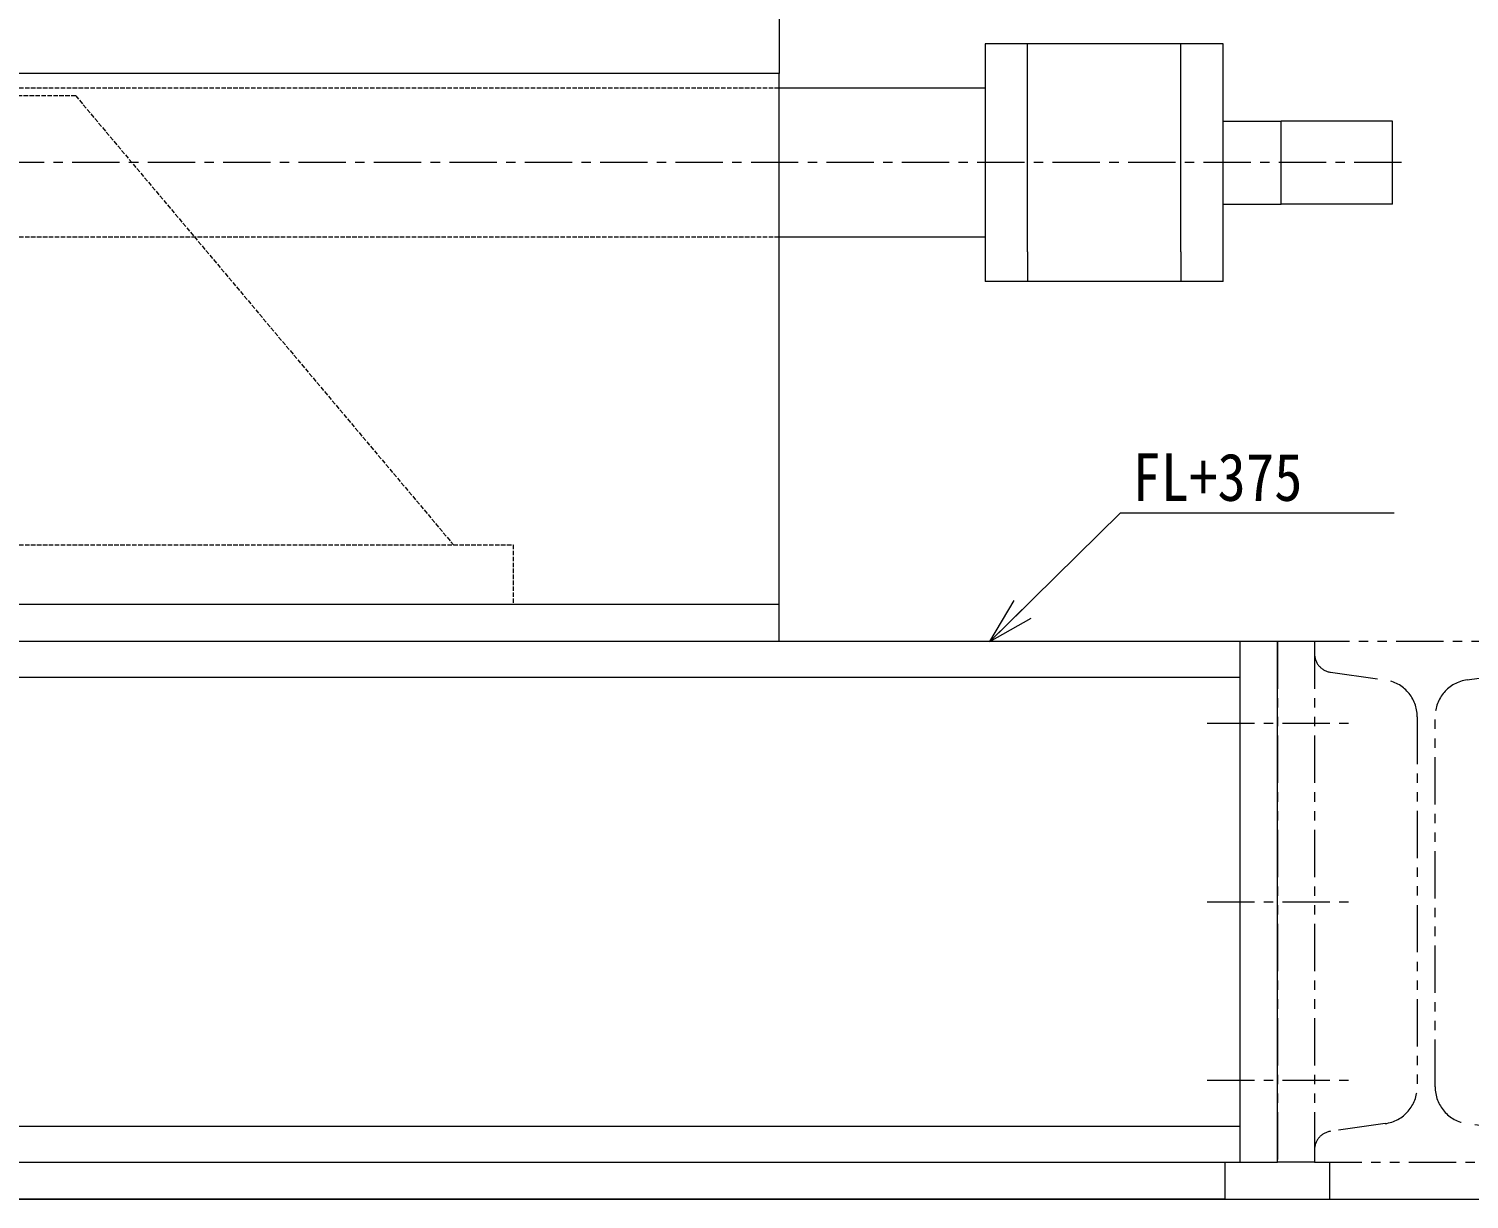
# Model space of a CAD drawing. Header units: millimetres. Extents: x 288 to 8834, y 20 to 9668.
# Drawn here: x 1662 to 2631, y 6558 to 7345 of the extents above; entities that cross this region are included whole.
import ezdxf

# ---------------------------------------------------------------- set-up
doc = ezdxf.new("R2010")
doc.units = ezdxf.units.MM
for name, pattern in [('CENTER', [50.7, 31.8, -6.3, 6.3, -6.3]), ('DASHED', [4, 3, -1]), ('PHANTOM', [63.3, 31.8, -6.3, 6.3, -6.3, 6.3, -6.3])]:
    doc.linetypes.add(name, pattern=pattern)
doc.layers.add('Layer1', color=7, linetype='Continuous')
doc.styles.add('ＭＳ 明朝', font='')
doc.styles.get('ＭＳ 明朝').set_extended_font_data('ＭＳ 明朝')

# ---------------------------------------------------------------- blocks, each defined once
blk = doc.blocks.new('BLKF025')
at = {"layer": 'Layer1', "color": 7, "linetype": 'PHANTOM', "lineweight": 13}
for p, q in [((2526.79, 6932.91), (2526.79, 6924.63)), ((2676.79, 6932.91), (2526.79, 6932.91)), ((2676.79, 6924.63), (2676.79, 6932.91)), ((2537.55, 6912.25), (2574.27, 6907.09)), ((2629.31, 6907.09), (2666.03, 6912.25)), ((2595.79, 6882.33), (2595.79, 6633.49)), ((2607.79, 6633.49), (2607.79, 6882.33)), ((2574.27, 6608.74), (2537.55, 6603.58)), ((2666.03, 6603.58), (2629.31, 6608.74)), ((2526.79, 6591.2), (2526.79, 6582.91)), ((2676.79, 6582.91), (2676.79, 6591.2)), ((2526.79, 6582.91), (2676.79, 6582.91))]:
    blk.add_line(p, q, dxfattribs=at)
for centre, radius, start, end in [((2539.29, 6924.63), 12.5, 180, 262), ((2664.29, 6924.63), 12.5, 278, 0), ((2570.79, 6882.33), 25, 0, 82), ((2632.79, 6882.33), 25, 98, 180), ((2570.79, 6633.49), 25, 278, 0), ((2632.79, 6633.49), 25, 180, 262), ((2539.29, 6591.2), 12.5, 98, 180), ((2664.29, 6591.2), 12.5, 0, 82)]:
    blk.add_arc(centre, radius, start, end, dxfattribs=at)
blk = doc.blocks.new('BLKF024')
at = {"layer": 'Layer1', "color": 7, "linetype": 'PHANTOM', "lineweight": 13}
for p, q in [((2501.79, 6932.91), (2501.79, 6582.91)), ((2526.79, 6932.91), (2501.79, 6932.91)), ((2526.79, 6932.91), (2526.79, 6582.91)), ((2676.79, 6932.91), (3226.79, 6932.91)), ((2642.29, 6908.91), (3226.79, 6908.91)), ((2642.29, 6606.91), (3226.79, 6606.91)), ((2526.79, 6582.91), (2501.79, 6582.91)), ((2536.79, 6582.91), (2536.79, 6557.91)), ((2676.79, 6582.91), (3226.79, 6582.91))]:
    blk.add_line(p, q, dxfattribs=at)
blk.add_blockref('BLKF025', (0, 0), dxfattribs=at)
blk = doc.blocks.new('BLKF760')
at = {"layer": 'Layer1', "color": 7, "linetype": 'Continuous', "lineweight": 13}
for q in [(2324.71, 6960.51), (2331.3, 6955.37), (2336.34, 6948.71)]:
    blk.add_line((2308.51, 6932.91), q, dxfattribs=at)
blk = doc.blocks.new('BLKF1195')
at = {"layer": 'Layer1', "color": 3, "linetype": 'Continuous', "lineweight": 5}
for p, q in [((2501.79, 6932.91), (876.79, 6932.91)), ((2501.79, 6582.91), (2501.79, 6932.91)), ((876.79, 6908.91), (2476.79, 6908.91)), ((876.79, 6606.91), (2476.79, 6606.91)), ((876.79, 6582.91), (2501.79, 6582.91))]:
    blk.add_line(p, q, dxfattribs=at)
blk = doc.blocks.new('BLKF1194')
at = {"layer": 'Layer1', "color": 3, "linetype": 'Continuous', "lineweight": 5}
for p, q in [((2476.79, 6582.91), (2476.79, 6932.91)), ((2466.79, 6557.91), (2466.79, 6582.91)), ((2466.79, 6557.91), (896.79, 6557.91))]:
    blk.add_line(p, q, dxfattribs=at)
blk.add_blockref('BLKF1195', (0, 0), dxfattribs=at)
blk = doc.blocks.new('BLKF1205')
at = {"layer": 'Layer1', "color": 3, "linetype": 'Continuous', "lineweight": 5}
for p, q in [((2465.29, 7334.92), (2305.29, 7334.92)), ((2305.29, 7334.92), (2305.29, 7174.92)), ((2465.29, 7174.92), (2465.29, 7334.92))]:
    blk.add_line(p, q, dxfattribs=at)
at = {"layer": 'Layer1', "color": 7, "linetype": 'CENTER', "lineweight": 13}
blk.add_line((2585.29, 7254.92), (1115.29, 7254.92), dxfattribs=at)
blk = doc.blocks.new('BLKF1204')
at = {"layer": 'Layer1', "color": 3, "linetype": 'Continuous', "lineweight": 5}
for p, q in [((2333.79, 7194.92), (2333.79, 7334.92)), ((2436.79, 7194.92), (2436.79, 7334.92)), ((2305.29, 7304.92), (2166.79, 7304.92)), ((2465.29, 7282.92), (2504.29, 7282.92)), ((2504.29, 7226.92), (2504.29, 7282.92)), ((2523.29, 7282.92), (2504.29, 7282.92)), ((2579.29, 7282.92), (2523.29, 7282.92)), ((2579.29, 7226.92), (2579.29, 7282.92)), ((2465.29, 7226.92), (2504.29, 7226.92)), ((2523.29, 7226.92), (2504.29, 7226.92)), ((2579.29, 7226.92), (2523.29, 7226.92)), ((2305.29, 7204.92), (2166.79, 7204.92)), ((2333.79, 7194.92), (2333.79, 7174.92)), ((2436.79, 7194.92), (2436.79, 7174.92)), ((2333.79, 7174.92), (2305.29, 7174.92)), ((2436.79, 7174.92), (2333.79, 7174.92)), ((2465.29, 7174.92), (2436.79, 7174.92))]:
    blk.add_line(p, q, dxfattribs=at)
at = {"layer": 'Layer1', "color": 7, "linetype": 'DASHED', "lineweight": 13}
for p, q in [((2166.79, 7304.92), (1421.29, 7304.92)), ((2166.79, 7204.92), (1396.79, 7204.92))]:
    blk.add_line(p, q, dxfattribs=at)
at = {"layer": 'Layer1', "color": 3, "linetype": 'Continuous', "lineweight": 5}
blk.add_blockref('BLKF1205', (0, 0), dxfattribs=at)
blk = doc.blocks.new('BLKF1200')
at = {"layer": 'Layer1', "color": 3, "linetype": 'Continuous', "lineweight": 5}
for p, q in [((2166.79, 7354.92), (2166.79, 7314.92)), ((2166.79, 7314.92), (1583.79, 7314.92)), ((2166.79, 6957.91), (2166.79, 7314.92)), ((2166.79, 6957.91), (1566.79, 6957.91)), ((2166.79, 6932.91), (2166.79, 6957.91))]:
    blk.add_line(p, q, dxfattribs=at)
at = {"layer": 'Layer1', "color": 7, "linetype": 'DASHED', "lineweight": 13}
for p, q in [((1693.84, 7299.92), (1591.79, 7299.92)), ((1693.84, 7299.92), (1947.87, 6997.91)), ((1591.79, 6997.91), (1988.03, 6997.91)), ((1988.03, 6997.91), (1988.03, 6957.91))]:
    blk.add_line(p, q, dxfattribs=at)
at = {"layer": 'Layer1', "color": 3, "linetype": 'Continuous', "lineweight": 5}
blk.add_blockref('BLKF1204', (0, 0), dxfattribs=at)

msp = doc.modelspace()

# ---------------------------------------------------------------- linework, layer by layer
at = {"layer": 'Layer1', "color": 7, "linetype": 'Continuous', "lineweight": 13}
for p, q in [((2308.51, 6932.91), (2396.36, 7019.49)), ((2396.36, 7019.49), (2580.36, 7019.49)), ((288.17, 6557.91), (4048.17, 6557.91))]:
    msp.add_line(p, q, dxfattribs=at)
at = {"layer": 'Layer1', "color": 7, "linetype": 'CENTER', "lineweight": 13}
for p, q in [((2454.61, 6877.91), (2549.7, 6877.91)), ((2454.61, 6757.91), (2549.7, 6757.91)), ((2454.61, 6637.91), (2549.7, 6637.91))]:
    msp.add_line(p, q, dxfattribs=at)

# ---------------------------------------------------------------- block references
at = {"layer": 'Layer1', "color": 3, "linetype": 'Continuous', "lineweight": 5}
for name in ['BLKF1194', 'BLKF1200']:
    msp.add_blockref(name, (0, 0), dxfattribs=at)
at = {"layer": 'Layer1', "color": 7, "linetype": 'Continuous', "lineweight": 13}
msp.add_blockref('BLKF760', (0, 0), dxfattribs=at)
at = {"layer": 'Layer1', "color": 7, "linetype": 'PHANTOM', "lineweight": 13}
msp.add_blockref('BLKF024', (0, 0), dxfattribs=at)

# ---------------------------------------------------------------- texts
at = {"layer": 'Layer1', "color": 6, "linetype": 'Continuous', "lineweight": 5, "style": 'ＭＳ 明朝', "width": 0.875}
msp.add_text('FL+375', height=32, dxfattribs=at).set_placement((2404.36, 7027.49))

doc.saveas('drawing.dxf')
